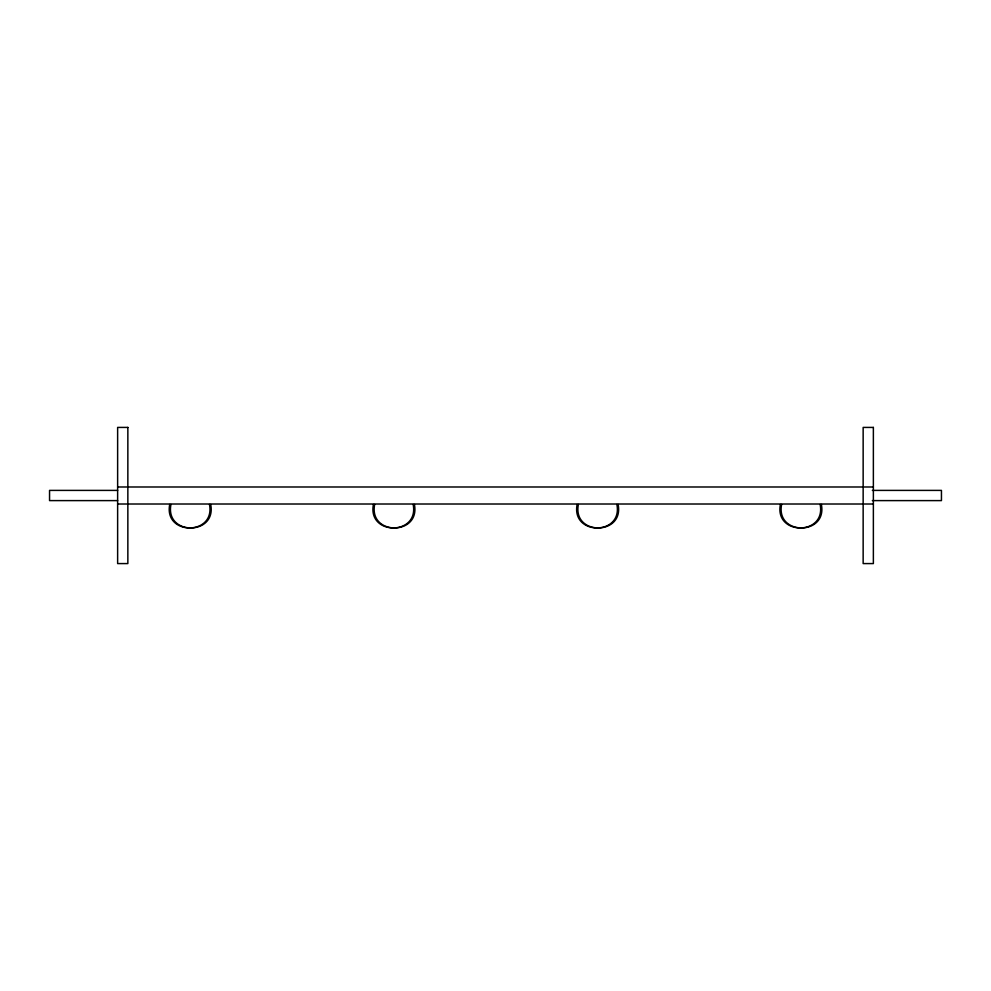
<?xml version="1.0" encoding="UTF-8"?>
<svg xmlns="http://www.w3.org/2000/svg" width="991" height="991" viewBox="0 0 991 991"><rect width="100%" height="100%" fill="white"/><g stroke="black" fill="none" stroke-linecap="round" stroke-linejoin="round"><path stroke-width="1.49" d="M169.709 504.493C163.626 535.759 215.567 535.759 209.485 504.493M170.935 504.493C164.853 535.759 216.794 535.759 210.711 504.493M373.409 504.493C367.327 535.759 419.267 535.759 413.185 504.493M374.635 504.493C368.553 535.759 420.494 535.759 414.411 504.493M577.121 504.493C571.039 535.759 622.98 535.759 616.898 504.493M578.36 504.493C572.278 535.759 624.219 535.759 618.136 504.493M780.375 504.493C774.293 535.759 826.234 535.759 820.152 504.493M781.602 504.493C775.519 535.759 827.46 535.759 821.378 504.493M117.632 486.99L873.368 486.99M117.632 490.396L49.55 490.396L49.55 500.604L117.632 500.604M872.365 490.396L941.45 490.396L941.45 500.604L872.365 500.604M117.632 504.01L873.368 504.01M127.851 427.418L117.632 427.418L117.632 563.582L127.851 563.582L127.851 427.418M873.368 427.418L863.149 427.418L863.149 563.582L873.368 563.582L873.368 427.418"/></g></svg>
